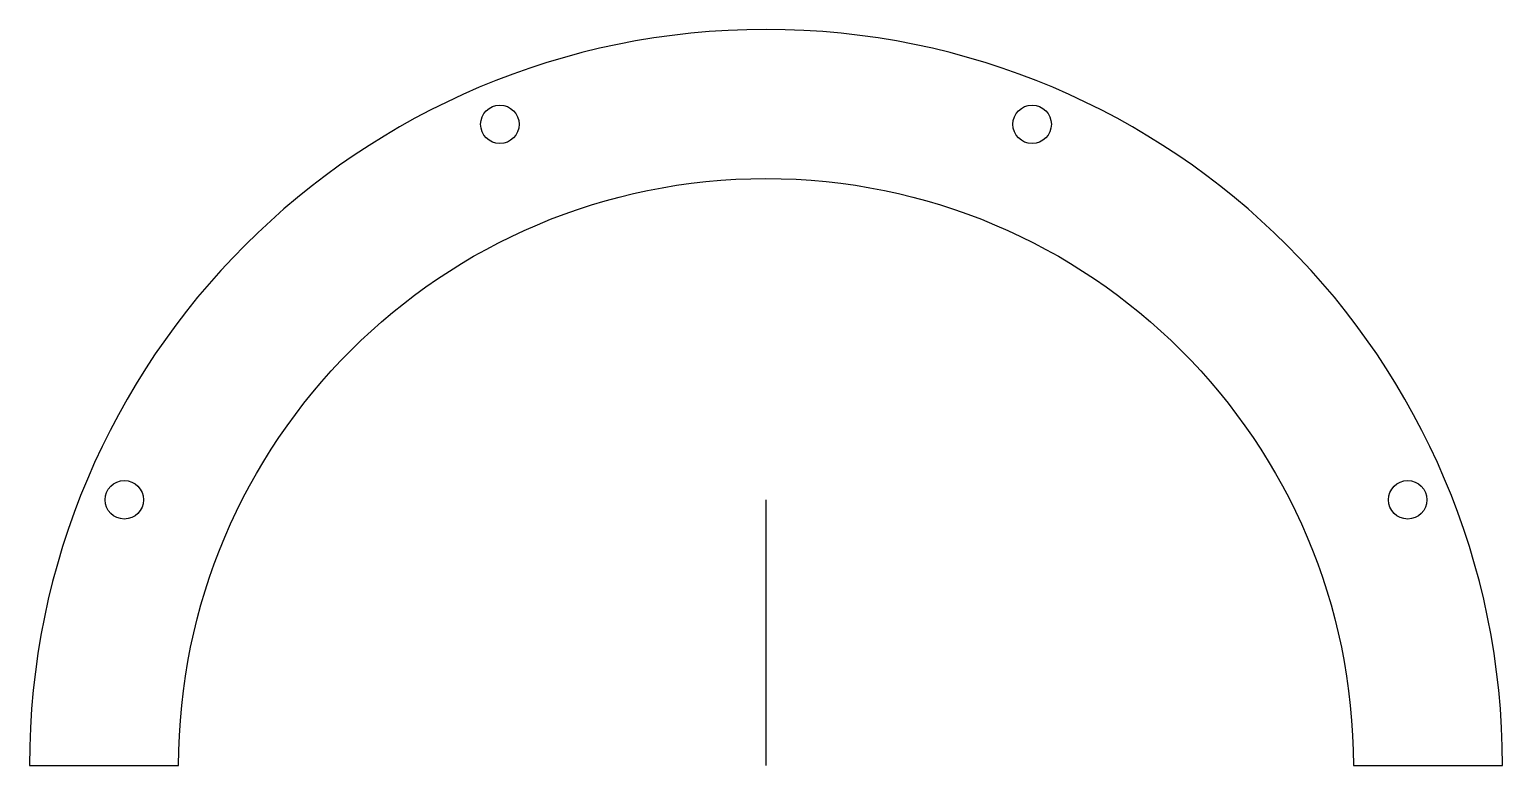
# Model space of a CAD drawing. Extents: x -172 to 172, y 0 to 172.
import ezdxf

# ---------------------------------------------------------------- set-up
doc = ezdxf.new("R2010")
doc.units = 0
doc.layers.get('0').update_dxf_attribs({"linetype": 'CONTINUOUS'})

msp = doc.modelspace()

# ---------------------------------------------------------------- linework, layer by layer
msp.add_line((0, 0), (0, 62.2))
msp.add_lwpolyline([(-137.4, 0, -1), (137.4, 0), (172.3, 0, 1), (-172.3, 0)], format="xyb", close=True)
for centre in [(-62.26, 150.1), (62.26, 150.1), (-150.12, 62.2), (150.12, 62.2)]:
    msp.add_circle(centre, 4.5)

doc.saveas('drawing.dxf')
